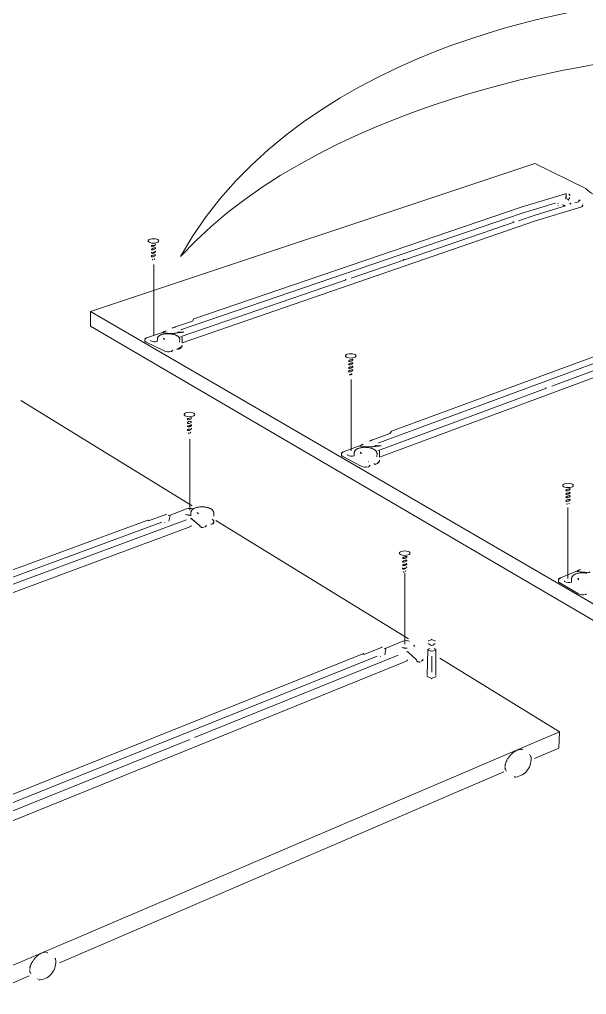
# Model space of a CAD drawing. Header units: metres. Extents: x -27.1 to 47.9, y -10.7 to 6.6.
# Drawn here: x 26.402 to 27.256, y 1.637 to 3.107 of the extents above; entities that cross this region are included whole.
import ezdxf

# ---------------------------------------------------------------- set-up
doc = ezdxf.new("R2010")
doc.units = ezdxf.units.M
doc.header["$MEASUREMENT"] = 0
doc.layers.add('PDF_Working_Num_Penna__255_Num_Penna__255_Num_Penna__255_Num_Penna__255_Num_Penna__255_Num_Penna__255', color=255, linetype='Continuous', lineweight=18)
doc.layers.add('PDF_Working_Num_Penna__7_Num_Penna__7_Num_Penna__7_Num_Penna__7_Num_Penna__7_Num_Penna__7', color=7, linetype='Continuous', lineweight=18)

msp = doc.modelspace()

# ---------------------------------------------------------------- linework, layer by layer
at = {"layer": 'PDF_Working_Num_Penna__255_Num_Penna__255_Num_Penna__255_Num_Penna__255_Num_Penna__255_Num_Penna__255', "color": 255, "linetype": 'Continuous', "lineweight": 18, "flags": 128}
for points in [[(26.6042, 2.6306), (26.6042, 2.7378)], [(26.9013, 2.457), (26.9013, 2.5643)], [(26.6583, 2.3675), (26.6583, 2.4747)], [(27.2279, 2.2641), (27.2279, 2.3714)], [(26.9824, 2.1651), (26.9824, 2.2723)]]:
    msp.add_lwpolyline(points, dxfattribs=at)
at = {"layer": 'PDF_Working_Num_Penna__7_Num_Penna__7_Num_Penna__7_Num_Penna__7_Num_Penna__7_Num_Penna__7', "color": 7, "linetype": 'Continuous', "lineweight": 18, "flags": 128}
for points in [[(26.5085, 2.6669), (27.1781, 2.8902)], [(27.1577, 2.8241), (27.2246, 2.8443)], [(27.2091, 2.8306), (27.1591, 2.8155), (26.6457, 2.6396)], [(26.6645, 2.6557), (27.1577, 2.8241)], [(27.1795, 2.8036), (27.249, 2.8248)], [(27.1802, 2.813), (27.2244, 2.8265)], [(27.1534, 2.8038), (27.1802, 2.813)], [(27.1795, 2.8036), (26.6467, 2.6199), (26.6467, 2.6252)], [(26.9017, 2.7174), (27.1469, 2.8016)], [(26.6042, 2.6306), (26.6042, 2.7378)], [(26.6453, 2.6293), (26.8938, 2.7146)], [(27.5167, 2.6788), (27.4658, 2.6622), (26.943, 2.4689)], [(27.4365, 2.1269), (26.5085, 2.6669)], [(26.5088, 2.6448), (26.5085, 2.6669)], [(26.9622, 2.4866), (27.4644, 2.6717)], [(26.6344, 2.6429), (26.6352, 2.6433), (26.636, 2.6436), (26.6368, 2.6439), (26.6621, 2.6526), (26.6645, 2.6557)], [(27.4865, 2.6491), (26.9441, 2.4473), (26.9441, 2.4531)], [(27.2037, 2.5544), (27.4533, 2.647)], [(27.4863, 2.1245), (27.4351, 2.1024), (26.5088, 2.6448)], [(26.6162, 2.6351), (26.616, 2.635), (26.6158, 2.6349), (26.5931, 2.6272)], [(26.6367, 2.6343), (26.6362, 2.6342), (26.6356, 2.6341), (26.6351, 2.634), (26.6344, 2.634), (26.6338, 2.634), (26.6171, 2.6349), (26.6171, 2.6354), (26.618, 2.6357), (26.6188, 2.6361), (26.6197, 2.6365)], [(26.9013, 2.457), (26.9013, 2.5643)], [(26.9427, 2.4575), (27.1957, 2.5514)], [(26.662, 2.3737), (26.4035, 2.5328)], [(26.9316, 2.4725), (26.9324, 2.4729), (26.9332, 2.4733), (26.9341, 2.4737), (26.9598, 2.4832), (26.9622, 2.4866)], [(26.6583, 2.3675), (26.6583, 2.4747)], [(26.9131, 2.4639), (26.9129, 2.4638), (26.9127, 2.4638), (26.8895, 2.4552)], [(26.9339, 2.4631), (26.9334, 2.463), (26.9328, 2.4628), (26.9323, 2.4628), (26.9316, 2.4627), (26.931, 2.4627), (26.9139, 2.4637)], [(26.6597, 2.359), (26.6598, 2.364), (26.6599, 2.3645), (26.66, 2.365), (26.6601, 2.3655), (26.6603, 2.366), (26.6606, 2.3665), (26.661, 2.3671), (26.6614, 2.3676), (26.6619, 2.3681), (26.6625, 2.3687), (26.6632, 2.3691), (26.6638, 2.3695), (26.6645, 2.3699), (26.6653, 2.3703), (26.6661, 2.3706), (26.667, 2.3709), (26.668, 2.3712), (26.6689, 2.3715), (26.67, 2.3718), (26.671, 2.372), (26.6721, 2.3721), (26.6732, 2.3722), (26.6743, 2.3723), (26.6754, 2.3723), (26.6765, 2.3724), (26.6776, 2.3723), (26.6787, 2.3723), (26.6797, 2.3722), (26.6809, 2.3721), (26.6819, 2.372), (26.6829, 2.3718), (26.684, 2.3716), (26.6849, 2.3713), (26.6859, 2.3711), (26.6868, 2.3708), (26.6877, 2.3704), (26.6886, 2.3701), (26.6894, 2.3697), (26.6901, 2.3692), (26.6909, 2.3688), (26.6915, 2.3683), (26.6921, 2.3678), (26.6927, 2.3673), (26.6932, 2.3667), (26.6936, 2.3661), (26.6939, 2.3655), (26.6942, 2.3649), (26.6944, 2.3643), (26.6945, 2.3637), (26.6945, 2.3631), (26.6944, 2.3582)], [(27.2279, 2.2641), (27.2279, 2.3714)], [(26.6232, 2.3612), (26.6226, 2.361), (26.6221, 2.3609), (26.5962, 2.3514)], [(26.6159, 2.3492), (25.9843, 2.116), (25.9194, 2.0894)], [(25.9827, 2.1271), (26.5948, 2.3523)], [(26.0055, 2.0996), (26.6598, 2.3427)], [(26.3468, 2.2392), (26.6465, 2.3502)], [(26.988, 2.1731), (26.6976, 2.3518)], [(26.4163, 1.6649), (26.3513, 1.637), (25.4925, 2.3044)], [(26.9824, 2.1651), (26.9824, 2.2723)], [(27.2406, 2.2749), (27.2404, 2.2748), (27.2402, 2.2747), (27.2167, 2.2653)], [(27.2618, 2.274), (27.2613, 2.2739), (27.2607, 2.2737), (27.2601, 2.2736), (27.2595, 2.2736), (27.2588, 2.2736), (27.2415, 2.2747)], [(26.9408, 2.1474), (26.2943, 1.8872), (26.2278, 1.8575)], [(26.9192, 2.1509), (26.2927, 1.8995)], [(26.6654, 2.0246), (26.9722, 2.1485)], [(26.9483, 2.1608), (26.9478, 2.1606), (26.9472, 2.1605), (26.9207, 2.1498)], [(26.9992, 2.1421), (26.9881, 2.1527), (26.9876, 2.1531), (26.987, 2.1535), (26.9865, 2.1537), (26.9859, 2.154)], [(27.0168, 2.1567), (27.0161, 2.1181)], [(27.023, 2.1472), (27.023, 2.123)], [(27.0292, 2.1567), (27.0293, 2.118)], [(26.316, 1.8689), (26.9858, 2.1402)], [(27.2153, 2.0332), (27.0353, 2.144)], [(27.178, 1.9927), (27.2142, 2.0083), (27.2153, 2.0332)], [(26.3226, 1.8863), (26.6581, 2.0216)], [(27.1317, 1.9727), (26.462, 1.6846)]]:
    msp.add_lwpolyline(points, dxfattribs=at)
for points in [[(27.9113, 2.5285), (27.2673, 2.8434, -0.107809), (27.2551, 2.8526), (27.1781, 2.8902)], [(26.5991, 2.6233), (26.5991, 2.623), (26.5994, 2.6226, 0.15657), (26.6093, 2.6219), (26.6095, 2.6264), (26.6096, 2.6268), (26.6097, 2.6273), (26.6098, 2.6277), (26.61, 2.6281), (26.6103, 2.6285), (26.6106, 2.629), (26.6111, 2.6295), (26.6116, 2.63), (26.6121, 2.6304), (26.6128, 2.6308), (26.6134, 2.6311), (26.6141, 2.6315), (26.6148, 2.6318), (26.6156, 2.6321), (26.6164, 2.6323), (26.6174, 2.6326), (26.6184, 2.6328), (26.6193, 2.633), (26.6204, 2.6331), (26.6214, 2.6332), (26.6225, 2.6334), (26.6235, 2.6334), (26.6246, 2.6335), (26.6257, 2.6335), (26.6267, 2.6334), (26.6278, 2.6334), (26.6288, 2.6333), (26.6299, 2.6332), (26.6309, 2.633), (26.6319, 2.6328), (26.6329, 2.6326), (26.6338, 2.6324), (26.6348, 2.6322), (26.6356, 2.6319), (26.6365, 2.6316), (26.6373, 2.6313), (26.6381, 2.6309), (26.6388, 2.6305), (26.6395, 2.6301), (26.6402, 2.6297), (26.6408, 2.6293), (26.6413, 2.6288), (26.6418, 2.6283), (26.6422, 2.6277), (26.6425, 2.6272), (26.6427, 2.6267), (26.6429, 2.6262), (26.643, 2.6256), (26.643, 2.625), (26.6428, 2.6206)], [(26.5904, 2.6248), (26.5903, 2.6232), (26.5904, 2.6228), (26.5905, 2.6223), (26.5908, 2.6219), (26.5912, 2.6216), (26.5918, 2.6212), (26.5924, 2.6208), (26.6195, 2.6075, 0.157324), (26.6299, 2.6066), (26.6301, 2.6066), (26.6303, 2.6067), (26.6305, 2.6067), (26.6307, 2.6068), (26.6309, 2.6069), (26.631, 2.6071)], [(26.8956, 2.451), (26.8957, 2.4506), (26.8959, 2.4503, 0.168553), (26.906, 2.4495), (26.9062, 2.4544), (26.9063, 2.4548), (26.9064, 2.4553), (26.9065, 2.4558), (26.9067, 2.4563), (26.907, 2.4567), (26.9074, 2.4573), (26.9079, 2.4578), (26.9084, 2.4583), (26.9089, 2.4588), (26.9096, 2.4592), (26.9102, 2.4596), (26.9109, 2.46), (26.9117, 2.4603), (26.9125, 2.4606), (26.9133, 2.4609), (26.9143, 2.4612), (26.9153, 2.4614), (26.9163, 2.4616), (26.9173, 2.4618), (26.9184, 2.4619), (26.9194, 2.462), (26.9205, 2.4621), (26.9216, 2.4622), (26.9227, 2.4622), (26.9238, 2.4621), (26.9249, 2.462), (26.9259, 2.462), (26.927, 2.4618), (26.928, 2.4617), (26.929, 2.4615), (26.93, 2.4612), (26.931, 2.461), (26.932, 2.4607), (26.9328, 2.4604), (26.9337, 2.4601), (26.9346, 2.4597), (26.9354, 2.4594), (26.9361, 2.4589), (26.9368, 2.4585), (26.9375, 2.458), (26.9381, 2.4575), (26.9386, 2.457), (26.9391, 2.4564), (26.9395, 2.4559), (26.9398, 2.4553), (26.9401, 2.4547), (26.9402, 2.4541), (26.9403, 2.4535), (26.9404, 2.4529), (26.9401, 2.448)], [(26.8868, 2.4526), (26.8867, 2.4508), (26.8868, 2.4504), (26.8869, 2.4499), (26.8872, 2.4495), (26.8877, 2.4491), (26.8882, 2.4486), (26.8888, 2.4482), (26.9164, 2.4336, 0.169042), (26.927, 2.4326), (26.9273, 2.4326), (26.9275, 2.4327), (26.9276, 2.4328), (26.9278, 2.4329), (26.928, 2.433), (26.9282, 2.4331)], [(26.6634, 2.3693, 0.145855), (26.6535, 2.3692), (26.6288, 2.36)], [(27.2153, 2.0332), (26.3506, 1.6635), (26.2595, 1.7338), (26.2602, 1.7141, 0.149536), (26.2476, 1.7307), (25.579, 2.2487, 0.096024), (25.5596, 2.2578), (25.5581, 2.2758), (25.4903, 2.3282)], [(27.2228, 2.2606), (27.2229, 2.2602), (27.2231, 2.2598, 0.184264), (27.2334, 2.259), (27.2336, 2.2644), (27.2337, 2.2649), (27.2338, 2.2655), (27.2339, 2.266), (27.2341, 2.2665), (27.2344, 2.267), (27.2348, 2.2676), (27.2353, 2.2682), (27.2358, 2.2687), (27.2364, 2.2692), (27.237, 2.2697), (27.2376, 2.2701), (27.2383, 2.2706), (27.2392, 2.2709), (27.24, 2.2713), (27.2408, 2.2716), (27.2418, 2.2719), (27.2428, 2.2722), (27.2438, 2.2724), (27.2449, 2.2726), (27.246, 2.2727), (27.2471, 2.2728), (27.2481, 2.2729), (27.2492, 2.273), (27.2504, 2.273), (27.2515, 2.2729), (27.2526, 2.2728), (27.2537, 2.2728), (27.2547, 2.2726), (27.2557, 2.2724), (27.2568, 2.2722)], [(27.2139, 2.2624), (27.2138, 2.2605), (27.2139, 2.26), (27.214, 2.2595), (27.2143, 2.259), (27.2147, 2.2585), (27.2153, 2.258), (27.2159, 2.2576), (27.2439, 2.2414, 0.184223), (27.2548, 2.2403), (27.255, 2.2403), (27.2552, 2.2404), (27.2554, 2.2405), (27.2556, 2.2406), (27.2557, 2.2407), (27.2559, 2.2409)], [(26.9895, 2.1699, 0.159544), (26.9794, 2.1697), (26.954, 2.1595)], [(27.1714, 1.9974), (27.1718, 1.997), (27.172, 1.9967), (27.1722, 1.9964, -0.429949), (27.1488, 1.9648), (27.148, 1.965), (27.1477, 1.9651)], [(26.455, 1.6915), (26.4554, 1.6911), (26.4557, 1.6908), (26.4559, 1.6905, -0.429949), (26.4324, 1.6589), (26.4317, 1.6592), (26.4314, 1.6592)]]:
    msp.add_lwpolyline(points, format="xyb", dxfattribs=at)
for points in [[(27.2259, 2.8444), (27.2255, 2.8444), (27.2252, 2.8444), (27.2249, 2.8443)], [(27.2255, 2.8436), (27.2249, 2.8377), (27.2249, 2.8375), (27.225, 2.8372), (27.2251, 2.8371), (27.2253, 2.8369), (27.2255, 2.8369)], [(27.2309, 2.8419), (27.2309, 2.8424), (27.2308, 2.8428), (27.2305, 2.8432), (27.2302, 2.8435), (27.2298, 2.8438), (27.2293, 2.8439)], [(27.2306, 2.8387), (27.2304, 2.8367)], [(27.2091, 2.8306), (27.2094, 2.8306), (27.2096, 2.8306)], [(27.2128, 2.8302), (27.2132, 2.83)], [(27.2129, 2.827), (27.2132, 2.8271), (27.2133, 2.8272)], [(27.2202, 2.8277), (27.2208, 2.8275), (27.2214, 2.8272), (27.2221, 2.827), (27.2229, 2.8268), (27.2236, 2.8266)], [(27.2285, 2.8359), (27.2281, 2.8361), (27.2277, 2.8363)], [(27.2285, 2.8359), (27.2284, 2.8362), (27.2284, 2.8363), (27.2286, 2.8366), (27.2288, 2.8368)], [(27.2285, 2.8359), (27.2287, 2.8356), (27.2289, 2.8352), (27.2292, 2.8349), (27.2295, 2.8347)], [(27.2327, 2.829), (27.2325, 2.8293), (27.2323, 2.8296), (27.232, 2.8299), (27.2316, 2.8302), (27.2311, 2.8305)], [(27.2444, 2.8326), (27.2383, 2.8307)], [(27.2445, 2.8336), (27.2444, 2.8326)], [(27.2467, 2.8347), (27.2448, 2.8347), (27.2447, 2.8345), (27.2446, 2.8343), (27.2446, 2.8339)], [(27.2467, 2.8347), (27.2468, 2.8345)], [(27.249, 2.8248), (27.2494, 2.825), (27.2497, 2.8252), (27.25, 2.8255), (27.2502, 2.8259), (27.2503, 2.8263)], [(27.2504, 2.8268), (27.2504, 2.8271), (27.2504, 2.8273), (27.2502, 2.8275), (27.2501, 2.8277)], [(27.1457, 2.8025), (27.1457, 2.8023)], [(27.1459, 2.8021), (27.1463, 2.8019)], [(26.9803, 2.7457), (26.9803, 2.7454)], [(26.9805, 2.7452), (26.9809, 2.7449)], [(26.8927, 2.7156), (26.8928, 2.7153)], [(26.8929, 2.715), (26.8933, 2.7148)], [(26.6197, 2.6365), (26.6201, 2.6367), (26.6205, 2.6368), (26.6209, 2.6369), (26.6212, 2.637), (26.6216, 2.6372)], [(26.6219, 2.6374), (26.6224, 2.6376)], [(26.6344, 2.6429), (26.6336, 2.6427), (26.6328, 2.6424), (26.6321, 2.6421)], [(26.6367, 2.6343), (26.6414, 2.636), (26.6483, 2.6356), (26.6487, 2.6356), (26.6491, 2.6357), (26.6494, 2.6357)], [(26.6414, 2.636), (26.6415, 2.6362)], [(26.6457, 2.6396), (26.6454, 2.6395)], [(26.6907, 2.6449), (26.6906, 2.6451)], [(26.5931, 2.6272), (26.5924, 2.6269), (26.5918, 2.6266), (26.5914, 2.6263), (26.5909, 2.6259), (26.5907, 2.6255), (26.5905, 2.6252)], [(26.6188, 2.6267), (26.6188, 2.6263), (26.6189, 2.6259), (26.6192, 2.6255), (26.6196, 2.6251), (26.6201, 2.6248)], [(26.6446, 2.6285), (26.6447, 2.6288), (26.6449, 2.629), (26.645, 2.6292)], [(26.6466, 2.6285), (26.6466, 2.628), (26.6467, 2.6274), (26.6467, 2.6267), (26.6467, 2.626)], [(26.6323, 2.6083), (26.632, 2.608), (26.6317, 2.6077), (26.6314, 2.6074)], [(26.6323, 2.6083), (26.6324, 2.6085), (26.6326, 2.6087), (26.6328, 2.6087)], [(26.6394, 2.6103), (26.6385, 2.6107), (26.6388, 2.6107)], [(26.6386, 2.6107), (26.6391, 2.6105)], [(26.6465, 2.6142), (26.6462, 2.6137), (26.6459, 2.6132), (26.6455, 2.6126), (26.645, 2.6122), (26.6445, 2.6118), (26.6439, 2.6114), (26.6434, 2.6111), (26.6428, 2.6109), (26.641, 2.6103), (26.6406, 2.6102), (26.6401, 2.6101), (26.6397, 2.6102)], [(26.6465, 2.6142), (26.6465, 2.6145), (26.6466, 2.6148), (26.6466, 2.6152), (26.6467, 2.6155), (26.6467, 2.6159), (26.6467, 2.6163)], [(27.1946, 2.5524), (27.1947, 2.5521)], [(27.1948, 2.5518), (27.1952, 2.5516)], [(26.9316, 2.4725), (26.9307, 2.4723), (26.9299, 2.472), (26.9292, 2.4716)], [(26.989, 2.4747), (26.9888, 2.4749)], [(26.9166, 2.4655), (26.9158, 2.465), (26.9149, 2.4646), (26.914, 2.4642)], [(26.9166, 2.4655), (26.917, 2.4657), (26.9175, 2.4658), (26.9178, 2.4659), (26.9182, 2.4661), (26.9185, 2.4663)], [(26.9189, 2.4665), (26.9194, 2.4667)], [(26.9339, 2.4631), (26.9388, 2.4649), (26.9457, 2.4645), (26.9461, 2.4645), (26.9465, 2.4646), (26.9469, 2.4646)], [(26.9388, 2.4649), (26.9388, 2.4652)], [(26.942, 2.4567), (26.9421, 2.4571), (26.9423, 2.4573), (26.9424, 2.4574)], [(26.943, 2.4689), (26.9428, 2.4688)], [(26.944, 2.4567), (26.944, 2.4561), (26.9441, 2.4554), (26.9441, 2.4547), (26.9441, 2.4539)], [(26.8895, 2.4552), (26.8889, 2.4549), (26.8883, 2.4546), (26.8878, 2.4542), (26.8873, 2.4539), (26.8871, 2.4534), (26.8869, 2.453)], [(26.9157, 2.4547), (26.9157, 2.4542), (26.9158, 2.4538), (26.9161, 2.4534), (26.9165, 2.453), (26.917, 2.4526)], [(26.9439, 2.4409), (26.9436, 2.4404), (26.9433, 2.4398), (26.9428, 2.4393), (26.9423, 2.4388), (26.9419, 2.4383), (26.9413, 2.4379), (26.9407, 2.4376)], [(26.9439, 2.4409), (26.944, 2.4413), (26.944, 2.4417), (26.944, 2.4421), (26.9441, 2.4425), (26.9441, 2.4429)], [(26.9277, 2.4403), (26.9279, 2.4404)], [(26.9294, 2.4345), (26.9292, 2.4342), (26.9289, 2.4338), (26.9285, 2.4335)], [(26.9294, 2.4345), (26.9296, 2.4347), (26.9297, 2.4349), (26.9299, 2.435)], [(26.9366, 2.4367), (26.9358, 2.4372), (26.936, 2.4372)], [(26.9359, 2.4372), (26.9364, 2.4369)], [(26.9401, 2.4373), (26.9383, 2.4367), (26.9379, 2.4366), (26.9374, 2.4365), (26.937, 2.4366)], [(26.6261, 2.3591), (26.6262, 2.3588), (26.6264, 2.3588)], [(26.6263, 2.3591), (26.6284, 2.3599)], [(26.6286, 2.359), (26.6269, 2.3507)], [(26.6284, 2.3599), (26.6286, 2.36), (26.6288, 2.36)], [(26.6465, 2.3502), (26.6533, 2.3527)], [(26.6598, 2.3551), (26.6595, 2.3549)], [(26.6729, 2.3445), (26.662, 2.354), (26.6615, 2.3543), (26.661, 2.3546), (26.6605, 2.3549)], [(26.6712, 2.3621), (26.6707, 2.3624), (26.6702, 2.3628), (26.6698, 2.3632), (26.6696, 2.3636), (26.6694, 2.364)], [(26.6918, 2.3536), (26.6924, 2.3533), (26.693, 2.3529), (26.6935, 2.3525), (26.6939, 2.3521), (26.6942, 2.3516), (26.6944, 2.3511)], [(26.5959, 2.3522), (26.5955, 2.3523), (26.5951, 2.3524)], [(26.5962, 2.3514), (26.5962, 2.3521)], [(26.6203, 2.3489), (26.6208, 2.3487)], [(26.6596, 2.3428), (26.6598, 2.3429), (26.6599, 2.3431), (26.6601, 2.3434), (26.6601, 2.3438), (26.6602, 2.3442)], [(26.674, 2.3436), (26.6736, 2.3439), (26.6733, 2.3442)], [(26.6736, 2.3427), (26.6739, 2.3425), (26.6741, 2.3424), (26.6744, 2.3422), (26.6747, 2.3421), (26.675, 2.342), (26.6752, 2.3419), (26.6756, 2.3416), (26.6759, 2.3413), (26.6764, 2.3411)], [(26.6769, 2.3411), (26.6774, 2.3411), (26.6779, 2.3411), (26.6784, 2.3412), (26.6789, 2.3414)], [(26.6808, 2.3421), (26.6813, 2.3423), (26.6817, 2.3426), (26.6822, 2.3429), (26.6825, 2.3433), (26.6829, 2.3438), (26.6834, 2.3445)], [(26.6906, 2.3465), (26.6905, 2.3466)], [(26.6924, 2.3465), (26.6922, 2.3464), (26.6919, 2.3463), (26.6915, 2.3462), (26.6913, 2.3462), (26.691, 2.3463), (26.6906, 2.3465)], [(26.6944, 2.3507), (26.6944, 2.3489), (26.6943, 2.3484), (26.6941, 2.348), (26.6938, 2.3476), (26.6935, 2.3472), (26.693, 2.3468)], [(27.2167, 2.2653), (27.216, 2.265), (27.2154, 2.2646), (27.2149, 2.2642), (27.2144, 2.2638), (27.2141, 2.2633), (27.2139, 2.2629)], [(27.2405, 2.2747), (27.2406, 2.2749)], [(27.2442, 2.2767), (27.2433, 2.2761), (27.2424, 2.2757), (27.2415, 2.2753)], [(27.2432, 2.2647), (27.2432, 2.2642), (27.2434, 2.2638), (27.2437, 2.2633), (27.2441, 2.2628), (27.2446, 2.2625)], [(27.2442, 2.2767), (27.2446, 2.2769), (27.245, 2.277), (27.2454, 2.2771), (27.2457, 2.2773), (27.2461, 2.2775)], [(27.2465, 2.2777), (27.247, 2.278)], [(27.2555, 2.2488), (27.2557, 2.2489)], [(26.9975, 2.1618), (26.9969, 2.1622), (26.9965, 2.1626), (26.9961, 2.1631), (26.9958, 2.1635), (26.9957, 2.164)], [(26.9204, 2.1508), (26.92, 2.1509), (26.9196, 2.151)], [(26.9207, 2.1498), (26.9207, 2.1507)], [(26.9453, 2.1471), (26.9458, 2.1468)], [(26.9513, 2.1584), (26.9514, 2.1582), (26.9516, 2.1581)], [(26.9515, 2.1585), (26.9536, 2.1594)], [(26.9538, 2.1584), (26.9522, 2.1491)], [(26.9536, 2.1594), (26.9538, 2.1595), (26.954, 2.1595)], [(26.9859, 2.154), (26.9855, 2.1538)], [(26.9856, 2.1402), (26.9858, 2.1404), (26.9859, 2.1406), (26.9861, 2.141), (26.9861, 2.1414), (26.9862, 2.1419)], [(27.0004, 2.1412), (27, 2.1415), (26.9996, 2.1418)], [(27, 2.1401), (27.0002, 2.1399), (27.0005, 2.1398), (27.0007, 2.1396), (27.001, 2.1395), (27.0013, 2.1394), (27.0016, 2.1392), (27.002, 2.1389), (27.0023, 2.1386), (27.0028, 2.1384)], [(27.0033, 2.1383), (27.0038, 2.1383), (27.0043, 2.1384), (27.0048, 2.1385), (27.0053, 2.1387)], [(27.0073, 2.1395), (27.0078, 2.1397), (27.0082, 2.14), (27.0087, 2.1404), (27.0091, 2.1409), (27.0094, 2.1414), (27.01, 2.1421)], [(27.1449, 2.0012), (27.1447, 2.0012), (27.1444, 2.001), (27.1442, 2.0007), (27.1441, 2.0005), (27.1435, 2)], [(27.1455, 2.0017), (27.1452, 2.0015)], [(27.1469, 2.0027), (27.1467, 2.0028), (27.1464, 2.0026), (27.1462, 2.0023), (27.146, 2.0021), (27.1458, 2.0019)], [(27.1489, 2.004), (27.1487, 2.0041), (27.1484, 2.004), (27.1482, 2.0038), (27.148, 2.0035), (27.1474, 2.0031)], [(27.1508, 2.0051), (27.1506, 2.0052), (27.1504, 2.0051), (27.1501, 2.0049), (27.15, 2.0047), (27.1494, 2.0043)], [(27.1527, 2.0059), (27.1523, 2.0059), (27.1521, 2.0058), (27.1519, 2.0056), (27.1513, 2.0053)], [(27.1545, 2.0065), (27.1543, 2.0065), (27.1541, 2.0065), (27.1538, 2.0062), (27.1533, 2.0061)], [(27.1563, 2.0068), (27.1559, 2.0068), (27.1556, 2.0066), (27.1551, 2.0065)], [(27.1579, 2.0068), (27.1575, 2.0067), (27.1573, 2.0066), (27.1569, 2.0066)], [(27.1593, 2.0064), (27.159, 2.0064), (27.1588, 2.0063), (27.1586, 2.0064)], [(27.1593, 2.0064), (27.1602, 2.0058), (27.1604, 2.0059)], [(27.1347, 1.9866), (27.1345, 1.9864), (27.1344, 1.9861), (27.1343, 1.9859), (27.1344, 1.9856), (27.1342, 1.985)], [(27.1355, 1.9887), (27.1353, 1.9885), (27.1352, 1.9883), (27.1352, 1.9881), (27.1352, 1.9879), (27.1349, 1.9872)], [(27.1356, 1.9888), (27.1359, 1.9895)], [(27.1362, 1.9901), (27.1362, 1.9904), (27.1363, 1.9906), (27.1365, 1.9909)], [(27.1381, 1.9933), (27.1378, 1.9931), (27.1376, 1.9929), (27.1375, 1.9926), (27.1375, 1.9924), (27.1371, 1.9917)], [(27.1395, 1.9955), (27.1393, 1.9953), (27.1391, 1.9951), (27.1389, 1.9948), (27.1389, 1.9946), (27.1385, 1.9939)], [(27.1413, 1.9976), (27.141, 1.9974), (27.1408, 1.9972), (27.1406, 1.9969), (27.1405, 1.9966), (27.14, 1.9961)], [(27.143, 1.9994), (27.1428, 1.9994), (27.1426, 1.9992), (27.1424, 1.9989), (27.1422, 1.9987), (27.1417, 1.9981)], [(27.1703, 1.9986), (27.1702, 1.9988)], [(27.1334, 1.9814), (27.1333, 1.9816), (27.1334, 1.9818), (27.1334, 1.9821)], [(27.1333, 1.9796), (27.1333, 1.98)], [(27.1333, 1.9796), (27.1335, 1.979)], [(27.1335, 1.9778), (27.1333, 1.9779), (27.1334, 1.9782)], [(27.1334, 1.9814), (27.1335, 1.9809)], [(27.1339, 1.9762), (27.1338, 1.9764), (27.1338, 1.9766), (27.1339, 1.9768), (27.1338, 1.9772), (27.1336, 1.9776)], [(27.1341, 1.9844), (27.1338, 1.9842), (27.1338, 1.9839), (27.1337, 1.9836), (27.1338, 1.9835), (27.1337, 1.9829)], [(27.1339, 1.9762), (27.1342, 1.976), (27.1343, 1.9757)], [(27.1345, 1.9749), (27.1344, 1.9752)], [(27.1354, 1.9738), (27.1353, 1.9739)], [(27.1453, 1.9666), (27.1451, 1.9665)], [(27.1477, 1.9651), (27.1473, 1.9652)], [(27.1488, 1.9648), (27.149, 1.9648)], [(26.4249, 1.6917), (26.4247, 1.6915), (26.4244, 1.6913), (26.4242, 1.691), (26.4242, 1.6908), (26.4237, 1.6902)], [(26.4267, 1.6935), (26.4265, 1.6935), (26.4262, 1.6933), (26.426, 1.693), (26.4259, 1.6928), (26.4254, 1.6922)], [(26.4285, 1.6953), (26.4283, 1.6953), (26.4281, 1.6951), (26.4279, 1.6948), (26.4278, 1.6946), (26.4272, 1.6941)], [(26.4292, 1.6958), (26.4289, 1.6956)], [(26.4305, 1.6968), (26.4303, 1.6969), (26.4301, 1.6967), (26.4298, 1.6965), (26.4297, 1.6962), (26.4294, 1.696)], [(26.4325, 1.6981), (26.4323, 1.6982), (26.4321, 1.6981), (26.4318, 1.6979), (26.4316, 1.6976), (26.4311, 1.6972)], [(26.4345, 1.6992), (26.4343, 1.6993), (26.434, 1.6992), (26.4338, 1.699), (26.4336, 1.6988), (26.4331, 1.6985)], [(26.4363, 1.7), (26.4359, 1.7), (26.4358, 1.6999), (26.4356, 1.6997), (26.435, 1.6994)], [(26.4382, 1.7006), (26.438, 1.7006), (26.4377, 1.7006), (26.4375, 1.7003), (26.437, 1.7002)], [(26.4399, 1.7009), (26.4395, 1.7009), (26.4393, 1.7007), (26.4388, 1.7006)], [(26.4415, 1.7009), (26.4412, 1.7008), (26.441, 1.7007), (26.4406, 1.7007)], [(26.443, 1.7005), (26.4426, 1.7005), (26.4425, 1.7004), (26.4422, 1.7005)], [(26.443, 1.7005), (26.4439, 1.6999), (26.4441, 1.7)], [(26.4539, 1.6927), (26.4538, 1.6929)], [(26.4177, 1.6785), (26.4175, 1.6783), (26.4174, 1.678), (26.4174, 1.6777), (26.4175, 1.6776), (26.4174, 1.677)], [(26.4183, 1.6807), (26.4181, 1.6805), (26.418, 1.6802), (26.418, 1.68), (26.418, 1.6797), (26.4178, 1.6791)], [(26.4191, 1.6828), (26.419, 1.6826), (26.4188, 1.6824), (26.4188, 1.6822), (26.4188, 1.682), (26.4186, 1.6813)], [(26.4192, 1.683), (26.4196, 1.6836)], [(26.4199, 1.6842), (26.4199, 1.6845), (26.42, 1.6847), (26.4202, 1.685)], [(26.4217, 1.6874), (26.4215, 1.6872), (26.4212, 1.687), (26.4211, 1.6868), (26.4211, 1.6865), (26.4207, 1.6858)], [(26.4232, 1.6896), (26.423, 1.6894), (26.4228, 1.6892), (26.4226, 1.6889), (26.4225, 1.6887), (26.4221, 1.688)], [(26.417, 1.6737), (26.4169, 1.6741)], [(26.4171, 1.6755), (26.417, 1.6757), (26.417, 1.6759), (26.4171, 1.6762)], [(26.417, 1.6737), (26.4171, 1.6731)], [(26.4171, 1.6719), (26.417, 1.6721), (26.4171, 1.6723)], [(26.4171, 1.6755), (26.4171, 1.675)], [(26.4171, 1.6719), (26.4173, 1.6717), (26.4174, 1.6713)], [(26.4175, 1.6703), (26.4174, 1.6705), (26.4175, 1.6707)], [(26.4175, 1.6703), (26.4178, 1.6701), (26.418, 1.6698)], [(26.4181, 1.669), (26.418, 1.6693)], [(26.419, 1.6679), (26.4189, 1.668)], [(26.429, 1.6607), (26.4287, 1.6606)], [(26.4314, 1.6592), (26.431, 1.6594)], [(26.4324, 1.6589), (26.4326, 1.6589)]]:
    msp.add_lwpolyline(points, close=True, dxfattribs=at)
for points in [[(26.6112, 2.7745, 0.117862), (26.6088, 2.7759, 0.16216), (26.5983, 2.7759, 0.117862), (26.5959, 2.7745, 0.416338), (26.5959, 2.7724, 0.116509), (26.5983, 2.7709, 0.162941), (26.6088, 2.7709, 0.116509), (26.6112, 2.7724, 0.40983)], [(26.6004, 2.766, 0.300599), (26.6007, 2.7654, 0.107651), (26.6018, 2.7652, 0.162467), (26.6059, 2.7667, 0.113833)], [(26.6067, 2.7678, 0.296868), (26.6063, 2.7684, 0.055836)], [(26.6063, 2.7631, -0.414078), (26.6066, 2.7623, -0.111443), (26.6059, 2.7614, -0.161486), (26.6018, 2.7599, -0.111616), (26.6007, 2.7601, -0.413952), (26.6004, 2.7609, -0.118809)], [(26.6012, 2.7566, 0.118809), (26.6004, 2.7556, 0.108545)], [(26.6012, 2.7513, 0.114524), (26.6004, 2.7504, 0.409313), (26.6007, 2.7496, 0.103559), (26.6018, 2.7493, 0.161406), (26.6059, 2.7508, 0.116224), (26.6066, 2.7517, 0.409313), (26.6063, 2.7525, 0.055836)], [(26.6067, 2.7573, -0.102488), (26.6066, 2.757, -0.113833), (26.6059, 2.7561, -0.162467), (26.6018, 2.7546, -0.107651)], [(26.6021, 2.745, 0.10739), (26.6027, 2.7449)], [(26.9084, 2.601, 0.117862), (26.906, 2.6025, 0.162716), (26.8956, 2.6025, 0.117862), (26.8932, 2.601, 0.418336), (26.8932, 2.599, 0.11773), (26.8956, 2.5975, 0.162091), (26.906, 2.5975, 0.11773), (26.9084, 2.599, 0.410957)], [(26.9036, 2.595, -0.407228), (26.9039, 2.5942, -0.114524), (26.9032, 2.5933, -0.162467), (26.8991, 2.5918, -0.107651), (26.898, 2.592, -0.416079), (26.8977, 2.5928, -0.116912)], [(26.9036, 2.5897, -0.412085), (26.9039, 2.5889, -0.118809), (26.9032, 2.588, -0.161486), (26.8991, 2.5865, -0.111616), (26.898, 2.5867, -0.415959), (26.8977, 2.5875, -0.118809)], [(26.9039, 2.5839, -0.09893), (26.9039, 2.5836, -0.116912), (26.9032, 2.5827, -0.160506), (26.8991, 2.5812, -0.103559), (26.898, 2.5814, -0.411433), (26.8977, 2.5822, -0.118809)], [(26.8984, 2.5779, 0.116912), (26.8977, 2.5769, 0.413952), (26.898, 2.5761, 0.107651), (26.8991, 2.5759, 0.162467), (26.9032, 2.5774, 0.119302), (26.9039, 2.5783, 0.411433), (26.9036, 2.5791, 0.055836)], [(26.9022, 2.5731, -0.291103), (26.9024, 2.5727, -0.11661), (26.902, 2.5722, -0.161075), (26.8999, 2.5714)], [(26.6653, 2.5127, 0.117862), (26.6629, 2.5142, 0.162555), (26.6525, 2.5142, 0.118075), (26.6501, 2.5127, 0.419196), (26.6501, 2.5106, 0.11575), (26.6525, 2.5092, 0.161999), (26.6629, 2.5092, 0.11638), (26.6653, 2.5106, 0.412655)], [(26.6553, 2.5054, 0.116912), (26.6546, 2.5045, 0.411433), (26.6549, 2.5037, 0.107651), (26.656, 2.5035, 0.160506), (26.6601, 2.5049, 0.116439), (26.6608, 2.5059, 0.414078), (26.6605, 2.5066, 0.055836)], [(26.6553, 2.5001, 0.116439), (26.6546, 2.4992, 0.413865), (26.6549, 2.4984, 0.111616), (26.656, 2.4982, 0.161406), (26.6601, 2.4997, 0.116439), (26.6608, 2.5006, 0.41676)], [(26.6553, 2.4948, 0.116439), (26.6546, 2.4939, 0.109772)], [(26.6553, 2.4895, 0.116912), (26.6546, 2.4886, 0.416079), (26.6549, 2.4878, 0.107651), (26.656, 2.4876, 0.162467), (26.6601, 2.4891, 0.121694)], [(26.6599, 2.4963, -0.06285), (26.6605, 2.4961, -0.411861), (26.6608, 2.4953, -0.116439), (26.6601, 2.4944, -0.160506), (26.656, 2.4929, -0.103559)], [(26.6608, 2.4903, 0.289462), (26.6605, 2.4908, 0.055836)], [(26.6564, 2.4841, 0.100951), (26.6561, 2.4837, 0.290756)], [(26.6589, 2.4839, -0.164704), (26.6569, 2.4831)], [(27.2359, 2.4058, 0.117862), (27.2335, 2.4072, 0.161309), (27.2231, 2.4072, 0.117862), (27.2207, 2.4058, 0.416333), (27.2207, 2.4037, 0.116509), (27.2231, 2.4022, 0.162091), (27.2335, 2.4022, 0.116509), (27.2359, 2.4037, 0.409825)], [(27.2311, 2.3997, -0.412972), (27.2314, 2.3989, -0.116912), (27.2307, 2.398, -0.162467), (27.2266, 2.3965, -0.111744), (27.2255, 2.3967, -0.409207), (27.2252, 2.3975, -0.117387)], [(27.2314, 2.3939, -0.1061), (27.2314, 2.3936, -0.11407), (27.2307, 2.3927, -0.161486), (27.2266, 2.3912, -0.107651), (27.2255, 2.3914, -0.413952), (27.2252, 2.3922, -0.118809)], [(27.2259, 2.3826, 0.116439), (27.2252, 2.3817, 0.411433), (27.2255, 2.3809, 0.103559), (27.2266, 2.3806, 0.160506), (27.2307, 2.3821, 0.119302), (27.2314, 2.383, 0.406219), (27.2311, 2.3838, 0.050555)], [(27.2305, 2.3893, -0.07142), (27.2311, 2.3892, -0.408762), (27.2314, 2.3883, -0.116912), (27.2307, 2.3874, -0.162467), (27.2266, 2.3859, -0.107651), (27.2255, 2.3861, -0.296868)], [(27.2269, 2.3763, 0.10739), (27.2274, 2.3762)], [(26.6597, 2.3597, -0.141072), (26.6518, 2.3608)], [(26.9898, 2.3036, 0.117862), (26.9874, 2.305, 0.161309), (26.9769, 2.305, 0.117862), (26.9745, 2.3036, 0.415482), (26.9745, 2.3015, 0.11638), (26.9769, 2.3, 0.162091), (26.9874, 2.3, 0.11638), (26.9898, 2.3015, 0.409824)], [(26.9843, 2.2977, -0.063004), (26.9849, 2.2975, -0.416079), (26.9852, 2.2967, -0.119302), (26.9845, 2.2958, -0.162467), (26.9804, 2.2943, -0.107651), (26.9794, 2.2945, -0.416079), (26.9791, 2.2953, -0.119302)], [(26.9849, 2.2922, -0.412085), (26.9852, 2.2914, -0.118809), (26.9845, 2.2905, -0.162467), (26.9804, 2.289, -0.111616), (26.9794, 2.2892, -0.418791), (26.9791, 2.29, -0.118809)], [(26.9852, 2.2861, -0.116912), (26.9845, 2.2852, -0.162467), (26.9804, 2.2837, -0.107651), (26.9794, 2.2839, -0.416079), (26.9791, 2.2847, -0.116439)], [(26.979, 2.2792, 0.290911), (26.9794, 2.2787, 0.107533), (26.9804, 2.2784, 0.161486), (26.9845, 2.2799, 0.119302)], [(26.9808, 2.2749, 0.101278), (26.9805, 2.2744, 0.290756), (26.9807, 2.2741, 0.10739), (26.9813, 2.274)], [(26.9857, 2.1591, -0.152654), (26.9776, 2.1604)]]:
    msp.add_lwpolyline(points, format="xyb", close=True, dxfattribs=at)
at = {"layer": 'PDF_Working_Num_Penna__7_Num_Penna__7_Num_Penna__7_Num_Penna__7_Num_Penna__7_Num_Penna__7', "color": 7, "linetype": 'Continuous', "lineweight": 18}
for centre, radius, start, end in [((26.6027, 2.7652), 0.00249, 128.8407, 155.5138), ((26.5908, 2.7645), 0.0168, 308.0414, 308.7948), ((26.6054, 2.7558), 0.00219, 64.2838, 80.2697), ((26.6048, 2.7462), 0.000318, 0.3948, 65.3166), ((26.8964, 2.5858), 0.00339, 307.5677, 311.2336), ((26.9004, 2.5715), 0.00127, 133.0906, 156.1488), ((26.659, 2.4845), 0.000318, 0.3948, 65.3166), ((27.2275, 2.3859), 0.00251, 129.076, 155.6422), ((27.2296, 2.3775), 0.000318, 0.3948, 65.3166), ((26.9813, 2.2784), 0.00246, 128.8081, 155.9101), ((26.9839, 2.2847), 0.00243, 65.0841, 79.4694), ((26.9839, 2.2794), 0.00243, 65.0841, 79.4694)]:
    msp.add_arc(centre, radius, start, end, dxfattribs=at)
for points in [[(27.3207, 3.1324), (27.3207, 3.1324), (26.833, 3.0892), (26.6444, 2.75)], [(26.6444, 2.75), (26.8774, 3.004), (27.3349, 3.0489), (27.3349, 3.0489)], [(26.6004, 2.7662), (26.6005, 2.7662), (26.6003, 2.766), (26.6004, 2.766)], [(26.6013, 2.7672), (26.6014, 2.7672), (26.6011, 2.7671), (26.6012, 2.7671)], [(26.6066, 2.7676), (26.6067, 2.7676), (26.6066, 2.7678), (26.6067, 2.7678)], [(26.6004, 2.7554), (26.6006, 2.7554), (26.6005, 2.7548), (26.6007, 2.7548)], [(26.6013, 2.762), (26.6014, 2.762), (26.6011, 2.7618), (26.6012, 2.7618)], [(26.6013, 2.7567), (26.6014, 2.7567), (26.6011, 2.7566), (26.6012, 2.7566)], [(26.6063, 2.7631), (26.6065, 2.7631), (26.6055, 2.7633), (26.6057, 2.7633)], [(26.6067, 2.7573), (26.6069, 2.7573), (26.6061, 2.7578), (26.6063, 2.7578)], [(26.6022, 2.7458), (26.6024, 2.7458), (26.6018, 2.7454), (26.6019, 2.7454)], [(26.6019, 2.7454), (26.602, 2.7454), (26.6019, 2.7453), (26.6019, 2.7453)], [(26.6019, 2.7453), (26.602, 2.7453), (26.602, 2.745), (26.6021, 2.745)], [(26.605, 2.7465), (26.605, 2.7465), (26.6048, 2.7466), (26.6048, 2.7466)], [(26.6048, 2.7456), (26.605, 2.7456), (26.6049, 2.7461), (26.6051, 2.7461)], [(26.6051, 2.7461), (26.6052, 2.7461), (26.6051, 2.7462), (26.6051, 2.7462)], [(26.8986, 2.5938), (26.8987, 2.5938), (26.8984, 2.5937), (26.8984, 2.5937)], [(26.8986, 2.5886), (26.8987, 2.5886), (26.8984, 2.5884), (26.8984, 2.5884)], [(26.9036, 2.595), (26.9038, 2.595), (26.9028, 2.5952), (26.903, 2.5952)], [(26.9036, 2.5897), (26.9038, 2.5897), (26.9028, 2.5899), (26.903, 2.5899)], [(26.8986, 2.578), (26.8987, 2.578), (26.8983, 2.5779), (26.8984, 2.5779)], [(26.8991, 2.5759), (26.8991, 2.5759), (26.8991, 2.5759), (26.8991, 2.5759)], [(26.9022, 2.5731), (26.9023, 2.5731), (26.902, 2.5732), (26.9021, 2.5732)], [(26.9036, 2.5844), (26.9038, 2.5844), (26.9028, 2.5846), (26.903, 2.5846)], [(26.9039, 2.5839), (26.9042, 2.5839), (26.9033, 2.5844), (26.9036, 2.5844)], [(26.8992, 2.572), (26.8992, 2.572), (26.8991, 2.5718), (26.8992, 2.5718)], [(26.8992, 2.5718), (26.8993, 2.5718), (26.8992, 2.5716), (26.8993, 2.5716)], [(26.8993, 2.5716), (26.8995, 2.5716), (26.8997, 2.5714), (26.8999, 2.5714)], [(26.9024, 2.5727), (26.9024, 2.5727), (26.9024, 2.5728), (26.9024, 2.5728)], [(26.6555, 2.5055), (26.6556, 2.5055), (26.6553, 2.5054), (26.6553, 2.5054)], [(26.6555, 2.5002), (26.6556, 2.5002), (26.6553, 2.5001), (26.6553, 2.5001)], [(26.6605, 2.5014), (26.6607, 2.5014), (26.6597, 2.5016), (26.6599, 2.5016)], [(26.6546, 2.4937), (26.6548, 2.4937), (26.6547, 2.4931), (26.6549, 2.4931)], [(26.6555, 2.495), (26.6556, 2.495), (26.6553, 2.4948), (26.6553, 2.4948)], [(26.6555, 2.4897), (26.6556, 2.4897), (26.6553, 2.4895), (26.6553, 2.4895)], [(26.6608, 2.49), (26.6609, 2.49), (26.6607, 2.4903), (26.6608, 2.4903)], [(26.6561, 2.4837), (26.6562, 2.4837), (26.6561, 2.4835), (26.6561, 2.4835)], [(26.6563, 2.4832), (26.6565, 2.4832), (26.6566, 2.4831), (26.6568, 2.4831)], [(26.6568, 2.4831), (26.6568, 2.4831), (26.6568, 2.4831), (26.6569, 2.4831)], [(26.6589, 2.4839), (26.6591, 2.4839), (26.6591, 2.4844), (26.6593, 2.4844)], [(26.6591, 2.4848), (26.6592, 2.4848), (26.659, 2.4848), (26.659, 2.4848)], [(26.6593, 2.4844), (26.6594, 2.4844), (26.6593, 2.4845), (26.6593, 2.4845)], [(27.2261, 2.3986), (27.2262, 2.3986), (27.2259, 2.3984), (27.2259, 2.3984)], [(27.2311, 2.3997), (27.2313, 2.3997), (27.2303, 2.3999), (27.2305, 2.3999)], [(27.2252, 2.3869), (27.2253, 2.3869), (27.2251, 2.3867), (27.2252, 2.3867)], [(27.2261, 2.3933), (27.2262, 2.3933), (27.2259, 2.3931), (27.2259, 2.3931)], [(27.2261, 2.388), (27.2262, 2.388), (27.2259, 2.3879), (27.2259, 2.3879)], [(27.2261, 2.3827), (27.2262, 2.3827), (27.2259, 2.3826), (27.2259, 2.3826)], [(27.2311, 2.3944), (27.2313, 2.3944), (27.2303, 2.3946), (27.2305, 2.3946)], [(27.2314, 2.3939), (27.2317, 2.3939), (27.2308, 2.3944), (27.2311, 2.3944)], [(27.227, 2.3771), (27.2272, 2.3771), (27.2265, 2.3767), (27.2267, 2.3767)], [(27.2267, 2.3767), (27.2267, 2.3767), (27.2266, 2.3766), (27.2267, 2.3766)], [(27.2267, 2.3766), (27.2268, 2.3766), (27.2267, 2.3763), (27.2269, 2.3763)], [(27.2297, 2.3778), (27.2298, 2.3778), (27.2295, 2.3779), (27.2296, 2.3779)], [(27.2295, 2.3769), (27.2297, 2.3769), (27.2297, 2.3774), (27.2299, 2.3774)], [(27.2299, 2.3774), (27.2299, 2.3774), (27.2299, 2.3775), (27.2299, 2.3775)], [(26.9799, 2.2963), (26.98, 2.2963), (26.9797, 2.2962), (26.9798, 2.2962)], [(26.9791, 2.2795), (26.9791, 2.2795), (26.9789, 2.2792), (26.979, 2.2792)], [(26.9799, 2.2911), (26.98, 2.2911), (26.9797, 2.2909), (26.9798, 2.2909)], [(26.9799, 2.2858), (26.98, 2.2858), (26.9797, 2.2857), (26.9798, 2.2857)], [(26.9799, 2.2805), (26.98, 2.2805), (26.9797, 2.2804), (26.9798, 2.2804)], [(26.9849, 2.2922), (26.9851, 2.2922), (26.9841, 2.2924), (26.9843, 2.2924)], [(26.9853, 2.2864), (26.9855, 2.2864), (26.9847, 2.2869), (26.9849, 2.2869)], [(26.9853, 2.2811), (26.9855, 2.2811), (26.9847, 2.2816), (26.9849, 2.2816)], [(26.9852, 2.2861), (26.9853, 2.2861), (26.9852, 2.2864), (26.9853, 2.2864)], [(26.9852, 2.2808), (26.9853, 2.2808), (26.9852, 2.2811), (26.9853, 2.2811)], [(26.9804, 2.2784), (26.9804, 2.2784), (26.9805, 2.2784), (26.9805, 2.2784)], [(26.9805, 2.2745), (26.9806, 2.2745), (26.9805, 2.2744), (26.9805, 2.2744)], [(26.9836, 2.2756), (26.9836, 2.2756), (26.9834, 2.2757), (26.9834, 2.2757)], [(26.9834, 2.2747), (26.9836, 2.2747), (26.9835, 2.2752), (26.9837, 2.2752)], [(26.9838, 2.2753), (26.9839, 2.2753), (26.9835, 2.2756), (26.9836, 2.2756)], [(26.9837, 2.2752), (26.9838, 2.2752), (26.9837, 2.2753), (26.9838, 2.2753)], [(27.023, 2.1726), (27.026, 2.1726), (27.0162, 2.1701), (27.0176, 2.1701)], [(27.0177, 2.166), (27.0191, 2.166), (27.0201, 2.1635), (27.023, 2.1635)], [(27.0284, 2.1701), (27.0298, 2.1701), (27.02, 2.1726), (27.023, 2.1726)], [(27.023, 2.1635), (27.0259, 2.1635), (27.0268, 2.166), (27.0282, 2.166)], [(27.023, 2.1542), (27.0264, 2.1542), (27.0154, 2.1567), (27.0168, 2.1567)], [(27.0168, 2.1567), (27.0177, 2.1567), (27.0179, 2.1589), (27.0198, 2.1589)], [(27.0291, 2.1564), (27.0304, 2.1564), (27.0198, 2.1542), (27.023, 2.1542)], [(27.0263, 2.1588), (27.0282, 2.1588), (27.0283, 2.1567), (27.0292, 2.1567)], [(27.0292, 2.1567), (27.0293, 2.1567), (27.0291, 2.1564), (27.0291, 2.1564)], [(27.0229, 2.1132), (27.0266, 2.1132), (27.0143, 2.1165), (27.0162, 2.1165)], [(27.0162, 2.1165), (27.0163, 2.1165), (27.0161, 2.1169), (27.0162, 2.1169)], [(27.0296, 2.1166), (27.0315, 2.1166), (27.0192, 2.1132), (27.0229, 2.1132)]]:
    msp.add_open_spline(points, degree=3, dxfattribs=at)

doc.saveas('drawing.dxf')
